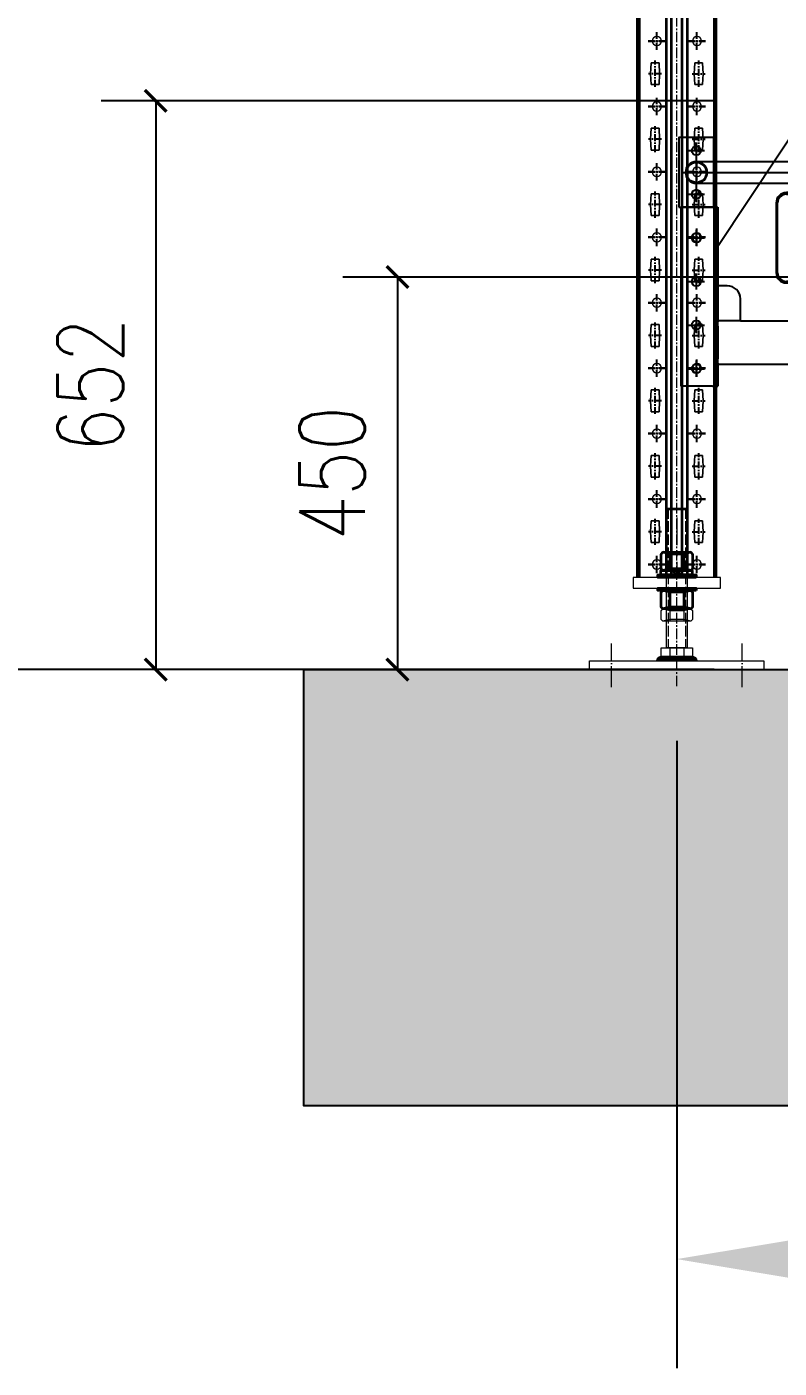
# Model space of a CAD drawing. Header units: millimetres. Extents: x 2509 to 128734, y 2492 to 91667.
# Drawn here: x 110903 to 111766, y 39493 to 41031 of the extents above; entities that cross this region are included whole.
import ezdxf

# ---------------------------------------------------------------- set-up
doc = ezdxf.new("R2010")
doc.units = ezdxf.units.MM
for name, pattern in [('ACAD_ISO02W100', [15, 12, -3]), ('ACAD_ISO04W100', [30, 24, -3, 0, -3]), ('CENTER', [50.8, 31.75, -6.35, 6.35, -6.35]), ('点画线', [18, 12, -2, 2, -2])]:
    doc.linetypes.add(name, pattern=pattern)
for name, color, linetype, lineweight in [('04中心线', 1, 'CENTER', 18), ('SR-货架', 7, 'Continuous', 35), ('中心线层', 1, '点画线', 18), ('柱基板', 5, 'Continuous', 18), ('标注线', 4, 'Continuous', 13), ('粗实线1', 3, 'Continuous', 35), ('细实线', 4, 'Continuous', 18)]:
    doc.layers.add(name, color=color, linetype=linetype, lineweight=lineweight)
doc.layers.add('SSH_货架系统', color=7, linetype='Continuous')
doc.layers.add('中心线', color=1, linetype='CENTER')
doc.styles.add('DIM_FONT', font='SIMPLEX.shx', dxfattribs={"width": 0.8})
doc.styles.add('SSH_汉字', font='txt.shx', dxfattribs={"width": 0.8})
doc.dimstyles.new('DIMN25', dxfattribs={"dimscale": 0.25, "dimtxt": 300, "dimasz": 100, "dimexe": 250, "dimexo": 300, "dimgap": 150, "dimtad": 1, "dimdec": 0, "dimzin": 0, "dimdsep": 46, "dimtxsty": 'DIM_FONT', "dimblk": 'ARCHTICK', "dimcen": 0.09, "dimclrt": 7, "dimazin": 2, "dimtfac": 1, "dimtdec": 0, "dimtix": 1, "dimtmove": 2, "dimatfit": 3, "dimfxl": 1, "dimtolj": 1, "dimtzin": 0, "dimarcsym": 0})
doc.dimstyles.new('SSH_标注', dxfattribs={"dimscale": 100, "dimtxt": 2.5, "dimasz": 2.5, "dimexe": 1.25, "dimexo": 0.625, "dimtad": 1, "dimdsep": 46, "dimtxsty": 'SSH_汉字', "dimcen": 3.5, "dimclrd": 256, "dimclre": 256, "dimclrt": 256, "dimadec": 0, "dimazin": 0, "dimtfac": 0.7, "dimtmove": 0, "dimatfit": 3, "dimfxl": 1, "dimtzin": 0, "dimarcsym": 0})

# ---------------------------------------------------------------- blocks, each defined once
blk = doc.blocks.new('ewqtewywy')
at = {"color": 7}
for p, q in [((1131661.1, -190968.1), (1131661.1, -190965.1)), ((1131687.3, -190968.1), (1131687.3, -190965.1))]:
    blk.add_line(p, q, dxfattribs=at)
blk.add_lwpolyline([(1131652.2, -190968.1), (1131696.2, -190968.1), (1131696.2, -190965.1), (1131652.2, -190965.1)], close=True, dxfattribs=at)
blk = doc.blocks.new('4ew56twetewy')
at = {"color": 7}
for p, q in [((1131674.5, -190950.3), (1131669.6, -190955.3)), ((1131679.4, -190950.3), (1131674.5, -190955.3))]:
    blk.add_line(p, q, dxfattribs=at)
blk.add_lwpolyline([(1131656.5, -190955.3), (1131692.5, -190955.3), (1131692.5, -190950.3), (1131656.5, -190950.3)], close=True, dxfattribs=at)
blk = doc.blocks.new('e153tseysey')
at = {"color": 7}
for p, q in [((1131647.3, -190972.7), (1131655.3, -190974.7)), ((1131655.3, -190972.7), (1131655.3, -190993.7)), ((1131671.3, -190972.7), (1131671.3, -190993.7)), ((1131671.3, -190974.7), (1131679.3, -190972.7)), ((1131655.3, -190974.7), (1131671.3, -190974.7)), ((1131647.3, -190993.7), (1131655.3, -190991.7)), ((1131655.3, -190991.7), (1131671.3, -190991.7)), ((1131671.3, -190991.7), (1131679.3, -190993.7))]:
    blk.add_line(p, q, dxfattribs=at)
blk.add_lwpolyline([(1131647.3, -190993.7), (1131679.3, -190993.7), (1131681.3, -190991.7), (1131681.3, -190974.7), (1131679.3, -190972.7), (1131647.3, -190972.7), (1131645.3, -190974.7), (1131645.3, -190991.7)], close=True, dxfattribs=at)
blk = doc.blocks.new('rdyhrsy')
at = {"color": 7}
for name, p in [('e153tseysey', (958.4, 367)), ('ewqtewywy', (947.5, 333.4)), ('4ew56twetewy', (947.5, 323.6))]:
    blk.add_blockref(name, p, dxfattribs=at)
blk = doc.blocks.new('watawtawy')
at = {"color": 7}
for name, p in [('ewqtewywy', (947.5, 294.8)), ('e153tseysey', (958.4, 299.5))]:
    blk.add_blockref(name, p, dxfattribs=at)
blk = doc.blocks.new('wetwey546wey')
at = {"color": 7}
for p, q in [((5546819.4, -1037040.5), (5546827.4, -1037042.5)), ((5546819.4, -1037054.5), (5546827.4, -1037052.5)), ((5546827.4, -1037040.5), (5546827.4, -1037054.5)), ((5546827.4, -1037042.5), (5546843.4, -1037042.5)), ((5546827.4, -1037052.5), (5546843.4, -1037052.5)), ((5546843.4, -1037040.5), (5546843.4, -1037054.5)), ((5546843.4, -1037042.5), (5546851.4, -1037040.5)), ((5546843.4, -1037052.5), (5546851.4, -1037054.5))]:
    blk.add_line(p, q, dxfattribs=at)
blk.add_lwpolyline([(5546819.4, -1037054.5), (5546851.4, -1037054.5), (5546853.4, -1037052.5), (5546853.4, -1037042.5), (5546851.4, -1037040.5), (5546819.4, -1037040.5), (5546817.4, -1037042.5), (5546817.4, -1037052.5)], close=True, dxfattribs=at)
blk = doc.blocks.new('ewqtewtweyw')
at = {"color": 7}
for p, q in [((1132634, -190949.6), (1132598, -190949.6)), ((1132598, -190949.6), (1132598, -190962.6)), ((1132608, -190949.6), (1132608, -190964.6)), ((1132624, -190949.6), (1132624, -190964.6)), ((1132634, -190962.6), (1132634, -190949.6)), ((1132598, -190962.6), (1132600, -190964.6)), ((1132600, -190964.6), (1132608, -190962.6)), ((1132600, -190964.6), (1132632, -190964.6)), ((1132608, -190962.6), (1132624, -190962.6)), ((1132624, -190962.6), (1132632, -190964.6)), ((1132632, -190964.6), (1132634, -190962.6))]:
    blk.add_line(p, q, dxfattribs=at)
blk = doc.blocks.new('weyerwyeruer')
at = {"color": 7, "linetype": 'ACAD_ISO02W100'}
for p, q in [((1132606, -190789.6), (1132606, -190949.6)), ((1132626, -190789.6), (1132626, -190949.6))]:
    blk.add_line(p, q, dxfattribs=at)
at = {"color": 7}
blk.add_line((1132604, -190791.6), (1132628, -190791.6), dxfattribs=at)
blk.add_lwpolyline([(1132604, -190949.6), (1132628, -190949.6), (1132628, -190791.6), (1132626, -190789.6), (1132606, -190789.6), (1132604, -190791.6)], close=True, dxfattribs=at)
blk.add_blockref('ewqtewtweyw', (0, 0), dxfattribs=at)
blk = doc.blocks.new('*X255')
at = {"color": 7}
for p, q in [((5953044.5, -1026864.1), (5953049.5, -1026864.1)), ((5953049.5, -1026864.1), (5953049.5, -1026859.1))]:
    blk.add_line(p, q, dxfattribs=at)
blk.add_arc((5953049.5, -1026864.1), 5, 90, 180, dxfattribs=at)
blk = doc.blocks.new('*X256')
at = {"color": 7}
for p, q in [((5953085.5, -1026864.1), (5953085.5, -1026859.1)), ((5953090.5, -1026864.1), (5953085.5, -1026864.1))]:
    blk.add_line(p, q, dxfattribs=at)
blk.add_arc((5953085.5, -1026864.1), 5, 0, 90, dxfattribs=at)
blk = doc.blocks.new('eryer53uyeru')
at = {"color": 1, "linetype": 'ACAD_ISO04W100'}
for p, q in [((5952992.5, -1026894.1), (5952992.5, -1026844.1)), ((5953142.5, -1026894.1), (5953142.5, -1026844.1))]:
    blk.add_line(p, q, dxfattribs=at)
at = {"color": 7}
blk.add_lwpolyline([(5952967.5, -1026874.1), (5953167.5, -1026874.1), (5953167.5, -1026864.1), (5952967.5, -1026864.1)], close=True, dxfattribs=at)
blk = doc.blocks.new('er56ersueru')
h = blk.add_hatch()
h.set_pattern_fill('ANSI31', style=0, pattern_type=0)
h.set_pattern_definition([(45, (0, 0), (-0.0883883476483, 0.0883883476483), [])])
edge = h.paths.add_edge_path(flags=0)
edge.add_line((5953049.5, -1026864.1), (5953049.5, -1026859.1))
edge.add_arc((5953049.5, -1026864.1), 5, 90, 180)
edge.add_line((5953044.5, -1026864.1), (5953049.5, -1026864.1))
h = blk.add_hatch()
h.set_pattern_fill('ANSI31', style=0, pattern_type=0)
h.set_pattern_definition([(135, (0, 0), (-0.0883883476483, -0.0883883476483), [])])
edge = h.paths.add_edge_path(flags=0)
edge.add_line((5953085.5, -1026859.1), (5953085.5, -1026864.1))
edge.add_line((5953085.5, -1026864.1), (5953090.5, -1026864.1))
edge.add_arc((5953085.5, -1026864.1), 5, 0, 90)
at = {"layer": '标注线', "lineweight": 0}
h = blk.add_hatch(dxfattribs=at)
h.set_pattern_fill('STEEL', scale=0.1, style=0)
h.set_pattern_definition([(45, (0, 0), (-0.224506403027, 0.224506403027), []), (45, (0, 0.15875), (-0.224506403027, 0.224506403027), [])])
h.paths.add_polyline_path([(5953049.5, -1026859.1), (5953085.5, -1026859.1), (5953085.5, -1026864.1), (5953049.5, -1026864.1)], flags=0)
at = {"layer": '标注线', "color": 7, "lineweight": 0}
blk.add_lwpolyline([(5953049.5, -1026859.1), (5953085.5, -1026859.1), (5953085.5, -1026864.1), (5953049.5, -1026864.1)], close=True, dxfattribs=at)
at = {"color": 7}
for name, p in [('weyerwyeruer', (4820451.5, -835899.5)), ('*X255', (0, 0)), ('*X256', (0, 0))]:
    blk.add_blockref(name, p, dxfattribs=at)
at = {"layer": '标注线', "color": 6, "lineweight": 0}
blk.add_blockref('eryer53uyeru', (0, 0), dxfattribs=at)
blk = doc.blocks.new('A$C1E2A5594')
at = {"layer": '中心线', "ltscale": 0.25}
for p, q in [((10, 0), (10, 20)), ((20, 10), (0, 10))]:
    blk.add_line(p, q, dxfattribs=at)
blk = doc.blocks.new('*U264')
at = {"layer": '04中心线'}
blk.add_line((5937788.4, -1008913.6), (5937788.4, -1008982.6), dxfattribs=at)
at = {"layer": '中心线', "ltscale": 0.25}
for p, q in [((5937763.4, -1008420.1), (5937763.4, -1008390.1)), ((5937763.4, -1008420.1), (5937763.4, -1008390.1)), ((5937813.4, -1008420.1), (5937813.4, -1008390.1)), ((5937813.4, -1008420.1), (5937813.4, -1008390.1)), ((5937770.9, -1008405.1), (5937755.9, -1008405.1)), ((5937770.9, -1008405.1), (5937755.9, -1008405.1)), ((5937805.9, -1008405.1), (5937820.9, -1008405.1)), ((5937805.9, -1008405.1), (5937820.9, -1008405.1)), ((5937763.4, -1008495.1), (5937763.4, -1008465.1)), ((5937763.4, -1008495.1), (5937763.4, -1008465.1)), ((5937813.4, -1008495.1), (5937813.4, -1008465.1)), ((5937813.4, -1008495.1), (5937813.4, -1008465.1)), ((5937770.9, -1008480.1), (5937755.9, -1008480.1)), ((5937770.9, -1008480.1), (5937755.9, -1008480.1)), ((5937805.9, -1008480.1), (5937820.9, -1008480.1)), ((5937805.9, -1008480.1), (5937820.9, -1008480.1)), ((5937763.4, -1008570.1), (5937763.4, -1008540.1)), ((5937763.4, -1008570.1), (5937763.4, -1008540.1)), ((5937813.4, -1008570.1), (5937813.4, -1008540.1)), ((5937813.4, -1008570.1), (5937813.4, -1008540.1)), ((5937770.9, -1008555.1), (5937755.9, -1008555.1)), ((5937770.9, -1008555.1), (5937755.9, -1008555.1)), ((5937805.9, -1008555.1), (5937820.9, -1008555.1)), ((5937805.9, -1008555.1), (5937820.9, -1008555.1)), ((5937763.4, -1008645.1), (5937763.4, -1008615.1)), ((5937763.4, -1008645.1), (5937763.4, -1008615.1)), ((5937813.4, -1008645.1), (5937813.4, -1008615.1)), ((5937813.4, -1008645.1), (5937813.4, -1008615.1)), ((5937770.9, -1008630.1), (5937755.9, -1008630.1)), ((5937770.9, -1008630.1), (5937755.9, -1008630.1)), ((5937805.9, -1008630.1), (5937820.9, -1008630.1)), ((5937805.9, -1008630.1), (5937820.9, -1008630.1)), ((5937763.4, -1008720.1), (5937763.4, -1008690.1)), ((5937763.4, -1008720.1), (5937763.4, -1008690.1)), ((5937813.4, -1008720.1), (5937813.4, -1008690.1)), ((5937813.4, -1008720.1), (5937813.4, -1008690.1)), ((5937770.9, -1008705.1), (5937755.9, -1008705.1)), ((5937770.9, -1008705.1), (5937755.9, -1008705.1)), ((5937805.9, -1008705.1), (5937820.9, -1008705.1)), ((5937805.9, -1008705.1), (5937820.9, -1008705.1)), ((5937763.4, -1008795.1), (5937763.4, -1008765.1)), ((5937763.4, -1008795.1), (5937763.4, -1008765.1)), ((5937813.4, -1008795.1), (5937813.4, -1008765.1)), ((5937813.4, -1008795.1), (5937813.4, -1008765.1)), ((5937770.9, -1008780.1), (5937755.9, -1008780.1)), ((5937770.9, -1008780.1), (5937755.9, -1008780.1)), ((5937805.9, -1008780.1), (5937820.9, -1008780.1)), ((5937805.9, -1008780.1), (5937820.9, -1008780.1)), ((5937763.4, -1008870.1), (5937763.4, -1008840.1)), ((5937763.4, -1008870.1), (5937763.4, -1008840.1)), ((5937813.4, -1008870.1), (5937813.4, -1008840.1)), ((5937813.4, -1008870.1), (5937813.4, -1008840.1)), ((5937770.9, -1008855.1), (5937755.9, -1008855.1)), ((5937770.9, -1008855.1), (5937755.9, -1008855.1)), ((5937805.9, -1008855.1), (5937820.9, -1008855.1)), ((5937805.9, -1008855.1), (5937820.9, -1008855.1)), ((5937763.4, -1008945.1), (5937763.4, -1008915.1)), ((5937763.4, -1008945.1), (5937763.4, -1008915.1)), ((5937813.4, -1008945.1), (5937813.4, -1008915.1)), ((5937813.4, -1008945.1), (5937813.4, -1008915.1)), ((5937770.9, -1008930.1), (5937755.9, -1008930.1)), ((5937770.9, -1008930.1), (5937755.9, -1008930.1)), ((5937805.9, -1008930.1), (5937820.9, -1008930.1)), ((5937805.9, -1008930.1), (5937820.9, -1008930.1))]:
    blk.add_line(p, q, dxfattribs=at)
at = {"layer": '中心线层'}
blk.add_line((5937788.4, -1009107.1), (5937788.4, -1004332.3), dxfattribs=at)
at = {"layer": '柱基板', "color": 6}
blk.add_lwpolyline([(5937738.4, -1008982.6), (5937838.4, -1008982.6), (5937838.4, -1008994.6), (5937738.4, -1008994.6)], close=True, dxfattribs=at)
at = {"layer": '粗实线1'}
for p, q in [((5937743.4, -1008982.6), (5937743.4, -1004332.3)), ((5937745.4, -1008982.6), (5937745.4, -1004332.3)), ((5937776.4, -1008982.6), (5937776.4, -1004332.3)), ((5937776.4, -1008982.6), (5937776.4, -1004332.3)), ((5937782.4, -1008982.6), (5937782.4, -1004332.3)), ((5937782.4, -1008982.6), (5937782.4, -1004332.3)), ((5937794.4, -1008982.6), (5937794.4, -1004332.3)), ((5937794.4, -1008982.6), (5937794.4, -1004332.3)), ((5937800.4, -1008982.6), (5937800.4, -1004332.3)), ((5937800.4, -1008982.6), (5937800.4, -1004332.3)), ((5937831.4, -1008982.6), (5937831.4, -1004332.3)), ((5937833.4, -1008982.6), (5937833.4, -1004332.3))]:
    blk.add_line(p, q, dxfattribs=at)
at = {"layer": '细实线', "linetype": 'Continuous', "lineweight": 0}
for p, q in [((5937758.9, -1008392.6), (5937758.2, -1008405.1)), ((5937758.2, -1008405.1), (5937758.9, -1008392.6)), ((5937758.9, -1008392.6), (5937767.9, -1008392.6)), ((5937767.9, -1008392.6), (5937758.9, -1008392.6)), ((5937768.7, -1008405.1), (5937767.9, -1008392.6)), ((5937767.9, -1008392.6), (5937768.7, -1008405.1)), ((5937808.9, -1008392.6), (5937808.2, -1008405.1)), ((5937808.2, -1008405.1), (5937808.9, -1008392.6)), ((5937808.9, -1008392.6), (5937817.9, -1008392.6)), ((5937817.9, -1008392.6), (5937808.9, -1008392.6)), ((5937818.7, -1008405.1), (5937817.9, -1008392.6)), ((5937817.9, -1008392.6), (5937818.7, -1008405.1)), ((5937758.2, -1008405.1), (5937758.9, -1008417.6)), ((5937758.9, -1008417.6), (5937758.2, -1008405.1)), ((5937767.9, -1008417.6), (5937768.7, -1008405.1)), ((5937768.7, -1008405.1), (5937767.9, -1008417.6)), ((5937808.2, -1008405.1), (5937808.9, -1008417.6)), ((5937808.9, -1008417.6), (5937808.2, -1008405.1)), ((5937817.9, -1008417.6), (5937818.7, -1008405.1)), ((5937818.7, -1008405.1), (5937817.9, -1008417.6)), ((5937758.9, -1008417.6), (5937767.9, -1008417.6)), ((5937767.9, -1008417.6), (5937758.9, -1008417.6)), ((5937808.9, -1008417.6), (5937817.9, -1008417.6)), ((5937817.9, -1008417.6), (5937808.9, -1008417.6)), ((5937758.9, -1008467.6), (5937758.2, -1008480.1)), ((5937758.2, -1008480.1), (5937758.9, -1008467.6)), ((5937758.9, -1008467.6), (5937767.9, -1008467.6)), ((5937767.9, -1008467.6), (5937758.9, -1008467.6)), ((5937768.7, -1008480.1), (5937767.9, -1008467.6)), ((5937767.9, -1008467.6), (5937768.7, -1008480.1)), ((5937808.9, -1008467.6), (5937808.2, -1008480.1)), ((5937808.2, -1008480.1), (5937808.9, -1008467.6)), ((5937808.9, -1008467.6), (5937817.9, -1008467.6)), ((5937817.9, -1008467.6), (5937808.9, -1008467.6)), ((5937818.7, -1008480.1), (5937817.9, -1008467.6)), ((5937817.9, -1008467.6), (5937818.7, -1008480.1)), ((5937758.2, -1008480.1), (5937758.9, -1008492.6)), ((5937758.9, -1008492.6), (5937758.2, -1008480.1)), ((5937767.9, -1008492.6), (5937768.7, -1008480.1)), ((5937768.7, -1008480.1), (5937767.9, -1008492.6)), ((5937808.2, -1008480.1), (5937808.9, -1008492.6)), ((5937808.9, -1008492.6), (5937808.2, -1008480.1)), ((5937817.9, -1008492.6), (5937818.7, -1008480.1)), ((5937818.7, -1008480.1), (5937817.9, -1008492.6)), ((5937758.9, -1008492.6), (5937767.9, -1008492.6)), ((5937767.9, -1008492.6), (5937758.9, -1008492.6)), ((5937808.9, -1008492.6), (5937817.9, -1008492.6)), ((5937817.9, -1008492.6), (5937808.9, -1008492.6)), ((5937758.9, -1008542.6), (5937758.2, -1008555.1)), ((5937758.2, -1008555.1), (5937758.9, -1008542.6)), ((5937758.9, -1008542.6), (5937767.9, -1008542.6)), ((5937767.9, -1008542.6), (5937758.9, -1008542.6)), ((5937768.7, -1008555.1), (5937767.9, -1008542.6)), ((5937767.9, -1008542.6), (5937768.7, -1008555.1)), ((5937808.9, -1008542.6), (5937808.2, -1008555.1)), ((5937808.2, -1008555.1), (5937808.9, -1008542.6)), ((5937808.9, -1008542.6), (5937817.9, -1008542.6)), ((5937817.9, -1008542.6), (5937808.9, -1008542.6)), ((5937818.7, -1008555.1), (5937817.9, -1008542.6)), ((5937817.9, -1008542.6), (5937818.7, -1008555.1)), ((5937758.2, -1008555.1), (5937758.9, -1008567.6)), ((5937758.9, -1008567.6), (5937758.2, -1008555.1)), ((5937767.9, -1008567.6), (5937768.7, -1008555.1)), ((5937768.7, -1008555.1), (5937767.9, -1008567.6)), ((5937808.2, -1008555.1), (5937808.9, -1008567.6)), ((5937808.9, -1008567.6), (5937808.2, -1008555.1)), ((5937817.9, -1008567.6), (5937818.7, -1008555.1)), ((5937818.7, -1008555.1), (5937817.9, -1008567.6)), ((5937758.9, -1008567.6), (5937767.9, -1008567.6)), ((5937767.9, -1008567.6), (5937758.9, -1008567.6)), ((5937808.9, -1008567.6), (5937817.9, -1008567.6)), ((5937817.9, -1008567.6), (5937808.9, -1008567.6)), ((5937758.9, -1008617.6), (5937758.2, -1008630.1)), ((5937758.2, -1008630.1), (5937758.9, -1008617.6)), ((5937758.9, -1008617.6), (5937767.9, -1008617.6)), ((5937767.9, -1008617.6), (5937758.9, -1008617.6)), ((5937768.7, -1008630.1), (5937767.9, -1008617.6)), ((5937767.9, -1008617.6), (5937768.7, -1008630.1)), ((5937808.9, -1008617.6), (5937808.2, -1008630.1)), ((5937808.2, -1008630.1), (5937808.9, -1008617.6)), ((5937808.9, -1008617.6), (5937817.9, -1008617.6)), ((5937817.9, -1008617.6), (5937808.9, -1008617.6)), ((5937818.7, -1008630.1), (5937817.9, -1008617.6)), ((5937817.9, -1008617.6), (5937818.7, -1008630.1)), ((5937758.2, -1008630.1), (5937758.9, -1008642.6)), ((5937758.9, -1008642.6), (5937758.2, -1008630.1)), ((5937767.9, -1008642.6), (5937768.7, -1008630.1)), ((5937768.7, -1008630.1), (5937767.9, -1008642.6)), ((5937808.2, -1008630.1), (5937808.9, -1008642.6)), ((5937808.9, -1008642.6), (5937808.2, -1008630.1)), ((5937817.9, -1008642.6), (5937818.7, -1008630.1)), ((5937818.7, -1008630.1), (5937817.9, -1008642.6)), ((5937758.9, -1008642.6), (5937767.9, -1008642.6)), ((5937767.9, -1008642.6), (5937758.9, -1008642.6)), ((5937808.9, -1008642.6), (5937817.9, -1008642.6)), ((5937817.9, -1008642.6), (5937808.9, -1008642.6)), ((5937758.9, -1008692.6), (5937758.2, -1008705.1)), ((5937758.2, -1008705.1), (5937758.9, -1008692.6)), ((5937758.9, -1008692.6), (5937767.9, -1008692.6)), ((5937767.9, -1008692.6), (5937758.9, -1008692.6)), ((5937768.7, -1008705.1), (5937767.9, -1008692.6)), ((5937767.9, -1008692.6), (5937768.7, -1008705.1)), ((5937808.9, -1008692.6), (5937808.2, -1008705.1)), ((5937808.2, -1008705.1), (5937808.9, -1008692.6)), ((5937808.9, -1008692.6), (5937817.9, -1008692.6)), ((5937817.9, -1008692.6), (5937808.9, -1008692.6)), ((5937818.7, -1008705.1), (5937817.9, -1008692.6)), ((5937817.9, -1008692.6), (5937818.7, -1008705.1)), ((5937758.2, -1008705.1), (5937758.9, -1008717.6)), ((5937758.9, -1008717.6), (5937758.2, -1008705.1)), ((5937767.9, -1008717.6), (5937768.7, -1008705.1)), ((5937768.7, -1008705.1), (5937767.9, -1008717.6)), ((5937808.2, -1008705.1), (5937808.9, -1008717.6)), ((5937808.9, -1008717.6), (5937808.2, -1008705.1)), ((5937817.9, -1008717.6), (5937818.7, -1008705.1)), ((5937818.7, -1008705.1), (5937817.9, -1008717.6)), ((5937758.9, -1008717.6), (5937767.9, -1008717.6)), ((5937767.9, -1008717.6), (5937758.9, -1008717.6)), ((5937808.9, -1008717.6), (5937817.9, -1008717.6)), ((5937817.9, -1008717.6), (5937808.9, -1008717.6)), ((5937758.9, -1008767.6), (5937758.2, -1008780.1)), ((5937758.2, -1008780.1), (5937758.9, -1008767.6)), ((5937758.9, -1008767.6), (5937767.9, -1008767.6)), ((5937767.9, -1008767.6), (5937758.9, -1008767.6)), ((5937768.7, -1008780.1), (5937767.9, -1008767.6)), ((5937767.9, -1008767.6), (5937768.7, -1008780.1)), ((5937808.9, -1008767.6), (5937808.2, -1008780.1)), ((5937808.2, -1008780.1), (5937808.9, -1008767.6)), ((5937808.9, -1008767.6), (5937817.9, -1008767.6)), ((5937817.9, -1008767.6), (5937808.9, -1008767.6)), ((5937818.7, -1008780.1), (5937817.9, -1008767.6)), ((5937817.9, -1008767.6), (5937818.7, -1008780.1)), ((5937758.2, -1008780.1), (5937758.9, -1008792.6)), ((5937758.9, -1008792.6), (5937758.2, -1008780.1)), ((5937758.9, -1008792.6), (5937767.9, -1008792.6)), ((5937767.9, -1008792.6), (5937758.9, -1008792.6)), ((5937767.9, -1008792.6), (5937768.7, -1008780.1)), ((5937768.7, -1008780.1), (5937767.9, -1008792.6)), ((5937808.2, -1008780.1), (5937808.9, -1008792.6)), ((5937808.9, -1008792.6), (5937808.2, -1008780.1)), ((5937808.9, -1008792.6), (5937817.9, -1008792.6)), ((5937817.9, -1008792.6), (5937808.9, -1008792.6)), ((5937817.9, -1008792.6), (5937818.7, -1008780.1)), ((5937818.7, -1008780.1), (5937817.9, -1008792.6)), ((5937758.9, -1008842.6), (5937758.2, -1008855.1)), ((5937758.2, -1008855.1), (5937758.9, -1008842.6)), ((5937758.9, -1008842.6), (5937767.9, -1008842.6)), ((5937767.9, -1008842.6), (5937758.9, -1008842.6)), ((5937768.7, -1008855.1), (5937767.9, -1008842.6)), ((5937767.9, -1008842.6), (5937768.7, -1008855.1)), ((5937808.9, -1008842.6), (5937808.2, -1008855.1)), ((5937808.2, -1008855.1), (5937808.9, -1008842.6)), ((5937808.9, -1008842.6), (5937817.9, -1008842.6)), ((5937817.9, -1008842.6), (5937808.9, -1008842.6)), ((5937818.7, -1008855.1), (5937817.9, -1008842.6)), ((5937817.9, -1008842.6), (5937818.7, -1008855.1)), ((5937758.2, -1008855.1), (5937758.9, -1008867.6)), ((5937758.9, -1008867.6), (5937758.2, -1008855.1)), ((5937758.9, -1008867.6), (5937767.9, -1008867.6)), ((5937767.9, -1008867.6), (5937758.9, -1008867.6)), ((5937767.9, -1008867.6), (5937768.7, -1008855.1)), ((5937768.7, -1008855.1), (5937767.9, -1008867.6)), ((5937808.2, -1008855.1), (5937808.9, -1008867.6)), ((5937808.9, -1008867.6), (5937808.2, -1008855.1)), ((5937808.9, -1008867.6), (5937817.9, -1008867.6)), ((5937817.9, -1008867.6), (5937808.9, -1008867.6)), ((5937817.9, -1008867.6), (5937818.7, -1008855.1)), ((5937818.7, -1008855.1), (5937817.9, -1008867.6)), ((5937758.2, -1008930.1), (5937758.9, -1008917.6)), ((5937758.9, -1008917.6), (5937758.2, -1008930.1)), ((5937758.9, -1008942.6), (5937758.2, -1008930.1)), ((5937758.2, -1008930.1), (5937758.9, -1008942.6)), ((5937767.9, -1008917.6), (5937758.9, -1008917.6)), ((5937758.9, -1008917.6), (5937767.9, -1008917.6)), ((5937767.9, -1008917.6), (5937768.7, -1008930.1)), ((5937768.7, -1008930.1), (5937767.9, -1008917.6)), ((5937768.7, -1008930.1), (5937767.9, -1008942.6)), ((5937767.9, -1008942.6), (5937768.7, -1008930.1)), ((5937808.2, -1008930.1), (5937808.9, -1008917.6)), ((5937808.9, -1008917.6), (5937808.2, -1008930.1)), ((5937808.9, -1008942.6), (5937808.2, -1008930.1)), ((5937808.2, -1008930.1), (5937808.9, -1008942.6)), ((5937817.9, -1008917.6), (5937808.9, -1008917.6)), ((5937808.9, -1008917.6), (5937817.9, -1008917.6)), ((5937817.9, -1008917.6), (5937818.7, -1008930.1)), ((5937818.7, -1008930.1), (5937817.9, -1008917.6)), ((5937818.7, -1008930.1), (5937817.9, -1008942.6)), ((5937817.9, -1008942.6), (5937818.7, -1008930.1)), ((5937767.9, -1008942.6), (5937758.9, -1008942.6)), ((5937758.9, -1008942.6), (5937767.9, -1008942.6)), ((5937817.9, -1008942.6), (5937808.9, -1008942.6)), ((5937808.9, -1008942.6), (5937817.9, -1008942.6))]:
    blk.add_line(p, q, dxfattribs=at)
for centre in [(5937765.4, -1008367.6), (5937765.4, -1008367.6), (5937811.4, -1008367.6), (5937811.4, -1008367.6), (5937765.4, -1008442.6), (5937765.4, -1008442.6), (5937811.4, -1008442.6), (5937811.4, -1008442.6), (5937765.4, -1008517.6), (5937765.4, -1008517.6), (5937811.4, -1008517.6), (5937811.4, -1008517.6), (5937765.4, -1008592.6), (5937765.4, -1008592.6), (5937811.4, -1008592.6), (5937811.4, -1008592.6), (5937765.4, -1008667.6), (5937765.4, -1008667.6), (5937811.4, -1008667.6), (5937811.4, -1008667.6), (5937765.4, -1008742.6), (5937765.4, -1008742.6), (5937811.4, -1008742.6), (5937811.4, -1008742.6), (5937765.4, -1008817.6), (5937765.4, -1008817.6), (5937811.4, -1008817.6), (5937811.4, -1008817.6), (5937765.4, -1008892.6), (5937765.4, -1008892.6), (5937811.4, -1008892.6), (5937811.4, -1008892.6), (5937765.4, -1008967.6), (5937765.4, -1008967.6), (5937811.4, -1008967.6), (5937811.4, -1008967.6)]:
    blk.add_circle(centre, 5.25, dxfattribs=at)
at = {"color": 7}
for name, p in [('rdyhrsy', (4805166.7, -818347.9)), ('watawtawy', (4805166.7, -818324.3))]:
    blk.add_blockref(name, p, dxfattribs=at)
at = {"layer": '标注线', "color": 6, "lineweight": 0}
blk.add_blockref('er56ersueru', (-15279, 17786), dxfattribs=at)
at = {"layer": '标注线', "color": 7, "lineweight": 0}
blk.add_blockref('wetwey546wey', (390953, 28021.9), dxfattribs=at)
at = {"layer": '粗实线1', "xscale": -1, "zscale": -1, "rotation": 90}
for p in [(5937775.4, -1008357.6), (5937821.4, -1008357.6), (5937775.4, -1008432.6), (5937821.4, -1008432.6), (5937775.4, -1008507.6), (5937821.4, -1008507.6), (5937775.4, -1008582.6), (5937821.4, -1008582.6), (5937775.4, -1008657.6), (5937821.4, -1008657.6), (5937775.4, -1008732.6), (5937821.4, -1008732.6), (5937775.4, -1008807.6), (5937821.4, -1008807.6), (5937775.4, -1008882.6), (5937821.4, -1008882.6), (5937775.4, -1008957.6), (5937821.4, -1008957.6)]:
    blk.add_blockref('A$C1E2A5594', p, dxfattribs=at)
at = {"layer": '粗实线1', "rotation": 270}
for p in [(5937755.4, -1008357.6), (5937801.4, -1008357.6), (5937755.4, -1008432.6), (5937801.4, -1008432.6), (5937755.4, -1008507.6), (5937801.4, -1008507.6), (5937755.4, -1008582.6), (5937801.4, -1008582.6), (5937755.4, -1008657.6), (5937801.4, -1008657.6), (5937755.4, -1008732.6), (5937801.4, -1008732.6), (5937755.4, -1008807.6), (5937801.4, -1008807.6), (5937755.4, -1008882.6), (5937801.4, -1008882.6), (5937755.4, -1008957.6), (5937801.4, -1008957.6)]:
    blk.add_blockref('A$C1E2A5594', p, dxfattribs=at)
blk = doc.blocks.new('_ArchTick')
at = {"color": 0, "linetype": 'ByBlock', "const_width": 0.15}
blk.add_lwpolyline([(-0.5, -0.5), (0.5, 0.5)], dxfattribs=at)
blk = doc.blocks.new('*D268')
at = {"color": 0, "lineweight": -2, "transparency": 16777216}
for p, q in [((111802.6, 40743.9), (111265.8, 40743.9)), ((111328.3, 40743.9), (111328.3, 40293.9)), ((111457, 40293.9), (111265.8, 40293.9))]:
    blk.add_line(p, q, dxfattribs=at)
at = {"layer": 'DEFPOINTS', "color": 0, "transparency": 16777216}
for p in [(111877.6, 40743.9), (111328.3, 40293.9), (111532, 40293.9)]:
    blk.add_point(p, dxfattribs=at)
at = {"color": 0, "lineweight": -2, "transparency": 16777216, "xscale": 25, "yscale": 25, "zscale": 25}
for p, rotation in [((111328.3, 40743.9), 90), ((111328.3, 40293.9), 270)]:
    blk.add_blockref('_ArchTick', p, dxfattribs=dict(at, rotation=rotation))
at = {"color": 7, "transparency": 16777216, "insert": (111253.3, 40518.9), "char_height": 75, "attachment_point": 5, "rotation": 90, "style": 'DIM_FONT'}
blk.add_mtext('\\A1;450', dxfattribs=at)
blk = doc.blocks.new('*D269')
at = {"lineweight": -2, "transparency": 16777216}
for p, q in [((111648.7, 40212.4), (111648.7, 39493.2)), ((113088.7, 40212.4), (113088.7, 39493.2)), ((111898.7, 39618.2), (112838.7, 39618.2))]:
    blk.add_line(p, q, dxfattribs=at)
at = {"transparency": 16777216}
for points in [[(111898.7, 39659.8), (111898.7, 39576.5), (111648.7, 39618.2)], [(112838.7, 39659.8), (112838.7, 39576.5), (113088.7, 39618.2)]]:
    blk.add_solid(points, dxfattribs=at)
at = {"layer": 'DEFPOINTS', "color": 0, "transparency": 16777216}
for p in [(111648.7, 40274.9), (113088.7, 40274.9), (113088.7, 39618.2)]:
    blk.add_point(p, dxfattribs=at)
at = {"transparency": 16777216, "insert": (112368.7, 39805.7), "char_height": 250, "attachment_point": 5, "style": 'SSH_汉字'}
blk.add_mtext('1440', dxfattribs=at)
blk = doc.blocks.new('*D271')
at = {"color": 0, "lineweight": -2, "transparency": 16777216}
for p, q in [((111690.6, 46385.9), (109892.2, 46385.9)), ((109954.7, 46385.9), (109954.7, 40293.9)), ((111473.7, 40293.9), (109892.2, 40293.9))]:
    blk.add_line(p, q, dxfattribs=at)
at = {"layer": 'DEFPOINTS', "color": 0, "transparency": 16777216}
for p in [(111765.6, 46385.9), (109954.7, 40293.9), (111548.7, 40293.9)]:
    blk.add_point(p, dxfattribs=at)
at = {"color": 0, "lineweight": -2, "transparency": 16777216, "xscale": 25, "yscale": 25, "zscale": 25}
for p, rotation in [((109954.7, 46385.9), 90), ((109954.7, 40293.9), 270)]:
    blk.add_blockref('_ArchTick', p, dxfattribs=dict(at, rotation=rotation))
at = {"color": 7, "transparency": 16777216, "insert": (109879.7, 43339.9), "char_height": 75, "attachment_point": 5, "rotation": 90, "style": 'DIM_FONT'}
blk.add_mtext('\\A1;6092', dxfattribs=at)
blk = doc.blocks.new('后档杆')
at = {"layer": 'SSH_货架系统', "color": 1}
for p, q in [((64615.5, 7541.6), (64615.5, 7549.8)), ((66007.5, 7541.6), (66007.5, 7549.8)), ((64606.2, 7540.5), (64614.4, 7540.5)), ((64615, 7540.5), (64616, 7540.5)), ((64615.5, 7540), (64615.5, 7541.1)), ((64615.5, 7531.3), (64615.5, 7539.5)), ((64616.5, 7540.5), (64624.7, 7540.5)), ((65998.3, 7540.5), (66006.5, 7540.5)), ((66007, 7540.5), (66008.1, 7540.5)), ((66007.5, 7540), (66007.5, 7541.1)), ((66007.5, 7531.3), (66007.5, 7539.5)), ((66008.6, 7540.5), (66016.8, 7540.5)), ((64615.5, 7518), (64615.5, 7532)), ((66007.5, 7518), (66007.5, 7532)), ((64599, 7515.5), (64613, 7515.5)), ((64611.5, 7515.5), (66011.5, 7515.5)), ((64614.2, 7515.5), (64616.7, 7515.5)), ((64615.5, 7514.3), (64615.5, 7516.8)), ((64615.5, 7499), (64615.5, 7513)), ((64618, 7515.5), (64632, 7515.5)), ((65991, 7515.5), (66005, 7515.5)), ((66006.3, 7515.5), (66008.8, 7515.5)), ((66007.5, 7514.3), (66007.5, 7516.8)), ((66007.5, 7499), (66007.5, 7513)), ((66010, 7515.5), (66024, 7515.5)), ((64606.2, 7490.5), (64614.4, 7490.5)), ((64615, 7490.5), (64616, 7490.5)), ((64615.5, 7491.6), (64615.5, 7499.8)), ((64615.5, 7490), (64615.5, 7491.1)), ((64615.5, 7481.3), (64615.5, 7489.5)), ((64616.5, 7490.5), (64624.7, 7490.5)), ((65998.3, 7490.5), (66006.5, 7490.5)), ((66007, 7490.5), (66008.1, 7490.5)), ((66007.5, 7491.6), (66007.5, 7499.8)), ((66007.5, 7490), (66007.5, 7491.1)), ((66007.5, 7481.3), (66007.5, 7489.5)), ((66008.6, 7490.5), (66016.8, 7490.5))]:
    blk.add_line(p, q, dxfattribs=at)
at = {"layer": 'SSH_货架系统', "color": 2}
for p, q in [((66027.5, 7555.5), (65987.5, 7555.5)), ((65987.5, 7555.5), (65987.5, 7475.5)), ((66027.5, 7475.5), (66027.5, 7555.5)), ((65987.5, 7475.5), (66027.5, 7475.5))]:
    blk.add_line(p, q, dxfattribs=at)
at = {"layer": 'SSH_货架系统', "color": 6}
for p, q in [((64615.5, 7528), (66007.5, 7528)), ((64615.5, 7503), (66007.5, 7503))]:
    blk.add_line(p, q, dxfattribs=at)
at = {"layer": 'SSH_货架系统', "color": 2}
blk.add_lwpolyline([(64595.5, 7475.5), (64635.5, 7475.5), (64635.5, 7555.5), (64595.5, 7555.5)], close=True, dxfattribs=at)
for centre in [(64615.5, 7540.5), (66007.5, 7540.5), (64615.5, 7490.5), (66007.5, 7490.5)]:
    blk.add_circle(centre, 5.25, dxfattribs=at)
at = {"layer": 'SSH_货架系统', "color": 1}
for centre in [(64615.5, 7515.5), (66007.5, 7515.5)]:
    blk.add_circle(centre, 11.5, dxfattribs=at)
at = {"layer": 'SSH_货架系统', "color": 6}
for centre, start, end in [((64615.5, 7515.5), 90, 270), ((66007.5, 7515.5), 270, 90)]:
    blk.add_arc(centre, 12.5, start, end, dxfattribs=at)
at = {"layer": 'SSH_货架系统', "color": 1}
for centre, start, end in [((64615.5, 7515.5), 270, 90), ((66007.5, 7515.5), 90, 270)]:
    blk.add_arc(centre, 12.5, start, end, dxfattribs=at)
blk = doc.blocks.new('连续支撑梁')
at = {"layer": 'SSH_货架系统', "color": 1}
for p, q in [((64747.4, 7592.2), (64640, 7430.5)), ((64764.2, 7594.5), (64752.2, 7594.5)), ((64764.2, 7569.5), (64764.2, 7594.5)), ((64772.2, 7594.5), (64772.2, 7569.5)), ((64798, 7594.5), (64772.2, 7594.5)), ((64798, 7594.5), (64808, 7584.5)), ((64808, 7445.5), (64808, 7584.5)), ((65825, 7594.5), (65815, 7584.5)), ((65815, 7445.5), (65815, 7584.5)), ((65815, 7584.5), (65818, 7584.5)), ((65825, 7594.5), (65850.8, 7594.5)), ((65850.8, 7594.5), (65850.8, 7569.5)), ((65858.8, 7594.5), (65870.8, 7594.5)), ((65858.8, 7569.5), (65858.8, 7594.5)), ((65875.6, 7592.2), (65983, 7430.5)), ((64772.2, 7569.5), (64764.2, 7569.5)), ((65850.8, 7569.5), (65858.8, 7569.5)), ((64748.7, 7492.3), (64718.7, 7492.3)), ((64718.7, 7490.5), (64748.7, 7490.5)), ((65874.3, 7492.3), (65904.3, 7492.3)), ((65904.3, 7490.5), (65874.3, 7490.5)), ((64598, 7270.5), (64598, 7475.5)), ((64634, 7475.5), (64640, 7475.5)), ((64640, 7475.5), (64640, 7430.5)), ((64707, 7480.5), (64707, 7400.5)), ((64708.7, 7400.5), (64708.7, 7480.5)), ((64758.7, 7480.5), (64758.7, 7400.5)), ((64760.4, 7400.5), (64760.4, 7480.5)), ((65862.6, 7400.5), (65862.6, 7480.5)), ((65864.3, 7480.5), (65864.3, 7400.5)), ((65914.3, 7400.5), (65914.3, 7480.5)), ((65916, 7480.5), (65916, 7400.5)), ((65989, 7475.5), (65983, 7475.5)), ((65983, 7475.5), (65983, 7430.5)), ((66025, 7270.5), (66025, 7475.5)), ((64615.5, 7441.6), (64615.5, 7449.8)), ((64799.2, 7445.5), (64803, 7445.5)), ((64799.2, 7383.5), (64799.2, 7445.5)), ((64803, 7445.5), (64808, 7445.5)), ((65820, 7445.5), (65815, 7445.5)), ((65823.8, 7445.5), (65820, 7445.5)), ((65823.8, 7383.5), (65823.8, 7445.5)), ((66007.5, 7441.6), (66007.5, 7449.8)), ((64606.2, 7440.5), (64614.4, 7440.5)), ((64615, 7440.5), (64616, 7440.5)), ((64615.5, 7440), (64615.5, 7441.1)), ((64615.5, 7431.3), (64615.5, 7439.5)), ((64616.5, 7440.5), (64624.7, 7440.5)), ((64640, 7430.5), (64640, 7385.5)), ((65983, 7430.5), (65983, 7385.5)), ((65998.3, 7440.5), (66006.5, 7440.5)), ((66007, 7440.5), (66008.1, 7440.5)), ((66007.5, 7440), (66007.5, 7441.1)), ((66007.5, 7431.3), (66007.5, 7439.5)), ((66008.6, 7440.5), (66016.8, 7440.5)), ((64615.5, 7391.6), (64615.5, 7399.8)), ((66007.5, 7391.6), (66007.5, 7399.8)), ((64606.2, 7390.5), (64614.4, 7390.5)), ((64615, 7390.5), (64616, 7390.5)), ((64615.5, 7390), (64615.5, 7391.1)), ((64615.5, 7381.3), (64615.5, 7389.5)), ((64616.5, 7390.5), (64624.7, 7390.5)), ((64640, 7385.5), (64640, 7344.3)), ((64651, 7385.5), (64640, 7385.5)), ((64748.7, 7390.5), (64718.7, 7390.5)), ((64718.7, 7388.8), (64748.7, 7388.8)), ((64808.2, 7383.5), (64799.2, 7383.5)), ((64808.2, 7392.5), (64808.2, 7387.3)), ((64808.2, 7392.5), (64858.2, 7392.5)), ((64808.2, 7387.3), (64808.2, 7383.5)), ((64868, 7382.5), (64858.2, 7392.5)), ((64868, 7345.5), (64868, 7382.5)), ((65755, 7382.5), (65764.8, 7392.5)), ((65755, 7345.5), (65755, 7382.5)), ((65814.8, 7392.5), (65764.8, 7392.5)), ((65814.8, 7392.5), (65814.8, 7387.3)), ((65814.8, 7387.3), (65814.8, 7383.5)), ((65814.8, 7383.5), (65823.8, 7383.5)), ((65874.3, 7390.5), (65904.3, 7390.5)), ((65904.3, 7388.8), (65874.3, 7388.8)), ((65972, 7385.5), (65983, 7385.5)), ((65983, 7385.5), (65983, 7344.3)), ((65998.3, 7390.5), (66006.5, 7390.5)), ((66007, 7390.5), (66008.1, 7390.5)), ((66007.5, 7390), (66007.5, 7391.1)), ((66007.5, 7381.3), (66007.5, 7389.5)), ((66008.6, 7390.5), (66016.8, 7390.5)), ((64666, 7345.5), (64666, 7370.5)), ((65957, 7345.5), (65957, 7370.5)), ((64615.5, 7341.6), (64615.5, 7349.8)), ((66007.5, 7341.6), (66007.5, 7349.8)), ((64606.2, 7340.5), (64614.4, 7340.5)), ((64615, 7340.5), (64616, 7340.5)), ((64615.5, 7340), (64615.5, 7341.1)), ((64615.5, 7331.3), (64615.5, 7339.5)), ((64616.5, 7340.5), (64624.7, 7340.5)), ((64666, 7345.5), (64640, 7345.5)), ((64640, 7339.3), (64640, 7344.3)), ((64640, 7339.3), (64640, 7301.8)), ((64666, 7345.5), (64863, 7345.5)), ((64863, 7345.5), (64868, 7345.5)), ((65755, 7345.5), (64868, 7345.5)), ((65760, 7345.5), (65755, 7345.5)), ((65957, 7345.5), (65760, 7345.5)), ((65983, 7345.5), (65957, 7345.5)), ((65983, 7339.3), (65983, 7344.3)), ((65983, 7339.3), (65983, 7301.8)), ((65998.3, 7340.5), (66006.5, 7340.5)), ((66007, 7340.5), (66008.1, 7340.5)), ((66007.5, 7340), (66007.5, 7341.1)), ((66007.5, 7331.3), (66007.5, 7339.5)), ((66008.6, 7340.5), (66016.8, 7340.5)), ((64606.2, 7290.5), (64614.4, 7290.5)), ((64615, 7290.5), (64616, 7290.5)), ((64615.5, 7291.6), (64615.5, 7299.8)), ((64615.5, 7290), (64615.5, 7291.1)), ((64615.5, 7281.3), (64615.5, 7289.5)), ((64616.5, 7290.5), (64624.7, 7290.5)), ((64640, 7296.8), (64640, 7301.8)), ((64640, 7296.8), (64640, 7270.5)), ((65983, 7295.5), (64640, 7295.5)), ((65983, 7296.8), (65983, 7301.8)), ((65983, 7296.8), (65983, 7270.5)), ((65998.3, 7290.5), (66006.5, 7290.5)), ((66007, 7290.5), (66008.1, 7290.5)), ((66007.5, 7291.6), (66007.5, 7299.8)), ((66007.5, 7290), (66007.5, 7291.1)), ((66007.5, 7281.3), (66007.5, 7289.5)), ((66008.6, 7290.5), (66016.8, 7290.5)), ((64634, 7270.5), (64598, 7270.5)), ((64634, 7270.5), (64640, 7270.5)), ((65989, 7270.5), (65983, 7270.5)), ((65989, 7270.5), (66025, 7270.5))]:
    blk.add_line(p, q, dxfattribs=at)
at = {"layer": 'SSH_货架系统', "color": 2}
for p, q in [((64805, 7445.5), (64805, 7584.5)), ((64808, 7584.5), (64805, 7584.5)), ((65818, 7445.5), (65818, 7584.5)), ((64636.5, 7475.5), (64636.5, 7270.5)), ((65986.5, 7475.5), (65986.5, 7270.5)), ((64808.2, 7389.5), (64858.2, 7389.5)), ((64858.2, 7389.5), (64858.2, 7392.5)), ((64865, 7345.5), (64865, 7382.5)), ((64868, 7382.5), (64865, 7382.5)), ((65755, 7382.5), (65758, 7382.5)), ((65758, 7345.5), (65758, 7382.5)), ((65764.8, 7389.5), (65764.8, 7392.5)), ((65814.8, 7389.5), (65764.8, 7389.5))]:
    blk.add_line(p, q, dxfattribs=at)
at = {"layer": 'SSH_货架系统'}
for p, q in [((64634, 7475.5), (64598, 7475.5)), ((65989, 7475.5), (66025, 7475.5))]:
    blk.add_line(p, q, dxfattribs=at)
at = {"layer": 'SSH_货架系统', "color": 1}
for centre in [(64615.5, 7440.5), (66007.5, 7440.5), (64615.5, 7390.5), (66007.5, 7390.5), (64615.5, 7340.5), (66007.5, 7340.5), (64615.5, 7290.5), (66007.5, 7290.5)]:
    blk.add_circle(centre, 5.25, dxfattribs=at)
for centre, radius, start, end in [((64752.2, 7588.5), 6, 90, 142.5752), ((65824.5, 7584.9), 6.49, 135, 182.7057), ((65870.8, 7588.5), 6, 37.4248, 90), ((64718.7, 7480.5), 11.7, 90, 180), ((64718.7, 7480.5), 10, 90, 180), ((64748.7, 7480.5), 11.7, 0, 90), ((64748.7, 7480.5), 10, 0, 90), ((65874.3, 7480.5), 11.7, 90, 180), ((65874.3, 7480.5), 10, 90, 180), ((65904.3, 7480.5), 11.7, 0, 90), ((65904.3, 7480.5), 10, 0, 90), ((64718.7, 7400.5), 11.7, 180, 270), ((64718.7, 7400.5), 10, 180, 270), ((64748.7, 7400.5), 11.7, 270, 0), ((64748.7, 7400.5), 10, 270, 0), ((65874.3, 7400.5), 11.7, 180, 270), ((65874.3, 7400.5), 10, 180, 270), ((65904.3, 7400.5), 11.7, 270, 0), ((65904.3, 7400.5), 10, 270, 0), ((64651, 7370.5), 15, 0, 90), ((65972, 7370.5), 15, 90, 180)]:
    blk.add_arc(centre, radius, start, end, dxfattribs=at)
at = {"layer": 'SSH_货架系统', "color": 2}
for centre, radius, start, end in [((64798.5, 7584.9), 6.49, 357.2943, 45), ((64848.2, 7373.1), 19.2, 29.413, 58.7999), ((65774.8, 7373.1), 19.2, 121.2001, 150.587)]:
    blk.add_arc(centre, radius, start, end, dxfattribs=at)
blk = doc.blocks.new('SSH_子轨道主视图')
at = {"layer": 'SSH_货架系统', "color": 4}
for p, q in [((753086.7, 266036.4), (753119.7, 266036.4)), ((753080.7, 266011.4), (753080.7, 266030.4)), ((753083.7, 266011.4), (753083.7, 266030.4)), ((753086.7, 266033.4), (753119.7, 266033.4)), ((753122.7, 266030.4), (753122.7, 265837.4)), ((753125.7, 266030.4), (753125.7, 265837.4)), ((753083.7, 266011.4), (753080.7, 266011.4)), ((753128.7, 265834.4), (753136.7, 265834.4)), ((753128.7, 265831.4), (753179.7, 265831.4)), ((753136.7, 265834.4), (753179.7, 265834.4)), ((753182.7, 265828.4), (753182.7, 265786.4)), ((753185.7, 265828.4), (753185.7, 265786.4)), ((753182.7, 265786.4), (753185.7, 265786.4))]:
    blk.add_line(p, q, dxfattribs=at)
for centre, radius, start, end in [((753086.7, 266030.4), 6, 90, 180), ((753119.7, 266030.4), 6, 0, 90), ((753086.7, 266030.4), 3, 90, 180), ((753119.7, 266030.4), 3, 0, 90), ((753128.7, 265837.4), 6, 180, 270), ((753128.7, 265837.4), 3, 180, 270), ((753179.7, 265828.4), 6, 0, 90), ((753179.7, 265828.4), 3, 0, 90)]:
    blk.add_arc(centre, radius, start, end, dxfattribs=at)
blk = doc.blocks.new('组件1')
for name in ['连续支撑梁', '后档杆']:
    blk.add_blockref(name, (18.3, -4093.5))
at = {"layer": 'SSH_货架系统', "color": 7}
blk.add_blockref('SSH_子轨道主视图', (-688296.4, -262532.3), dxfattribs=at)
at = {"layer": 'SSH_货架系统', "color": 7, "xscale": -1}
blk.add_blockref('SSH_子轨道主视图', (818956, -262532.3), dxfattribs=at)
blk = doc.blocks.new('*D273')
at = {"color": 0, "lineweight": -2, "transparency": 16777216}
for p, q in [((111691.7, 40945.9), (110988.5, 40945.9)), ((111051, 40945.9), (111051, 40293.9)), ((111691.7, 40293.9), (110988.5, 40293.9))]:
    blk.add_line(p, q, dxfattribs=at)
at = {"layer": 'DEFPOINTS', "color": 0, "transparency": 16777216}
for p in [(111766.7, 40945.9), (111051, 40293.9), (111766.7, 40293.9)]:
    blk.add_point(p, dxfattribs=at)
at = {"color": 0, "lineweight": -2, "transparency": 16777216, "xscale": 25, "yscale": 25, "zscale": 25}
for p, rotation in [((111051, 40945.9), 90), ((111051, 40293.9), 270)]:
    blk.add_blockref('_ArchTick', p, dxfattribs=dict(at, rotation=rotation))
at = {"color": 7, "transparency": 16777216, "insert": (110976, 40619.9), "char_height": 75, "attachment_point": 5, "rotation": 90, "style": 'DIM_FONT'}
blk.add_mtext('\\A1;652', dxfattribs=at)

msp = doc.modelspace()

# ---------------------------------------------------------------- hatches: boundary and pattern name
h = msp.add_hatch()
h.set_pattern_fill('SACNCR', color=8, scale=500, style=0)
h.set_pattern_definition([(45, (-431557.918, -131149.5), (-33.1456304, 33.1456304), []), (45, (-431524.77, -131149.5), (-33.1456304, 33.1456304), [0, -46.875])])
h.paths.add_polyline_path([(111221.043, 40293.947), (118601.409, 40293.947), (118601.409, 39793.947), (111221.043, 39793.947)])

# ---------------------------------------------------------------- linework, layer by layer
msp.add_lwpolyline([(111221.043, 40293.947), (118601.409, 40293.947), (118601.409, 39793.947), (111221.043, 39793.947)], close=True)

# ---------------------------------------------------------------- block references
msp.add_blockref('组件1', (47037.329, 37441.822))
at = {"layer": 'SR-货架', "color": 3, "lineweight": 0, "xscale": -1}
msp.add_blockref('*U264', (6049437.185, 1049382.024), dxfattribs=at)

# ---------------------------------------------------------------- dimensions: what is measured, and where the dimension line sits
for base, p1, p2, picture, middle in [((109954.669, 40293.947), (111765.58, 46385.898), (111548.738, 40293.947), '*D271', (109879.669, 43339.922)), ((111051.02, 40293.947), (111766.658, 40945.898), (111766.658, 40293.947), '*D273', (110976.02, 40619.922)), ((111328.251, 40293.947), (111877.642, 40743.898), (111531.994, 40293.947), '*D268', (111253.251, 40518.922))]:
    dim = msp.add_linear_dim(base=base, p1=p1, p2=p2, angle=90, dimstyle='DIMN25')
    dim.commit()
    dim.dimension.update_dxf_attribs({"geometry": picture, "text_midpoint": middle})
dim = msp.add_linear_dim(base=(113088.745, 39618.183), p1=(111648.743, 40274.94), p2=(113088.745, 40274.94), dimstyle='SSH_标注')
dim.commit()
dim.dimension.update_dxf_attribs({"geometry": '*D269', "text_midpoint": (112368.744, 39805.683)})

doc.saveas('drawing.dxf')
